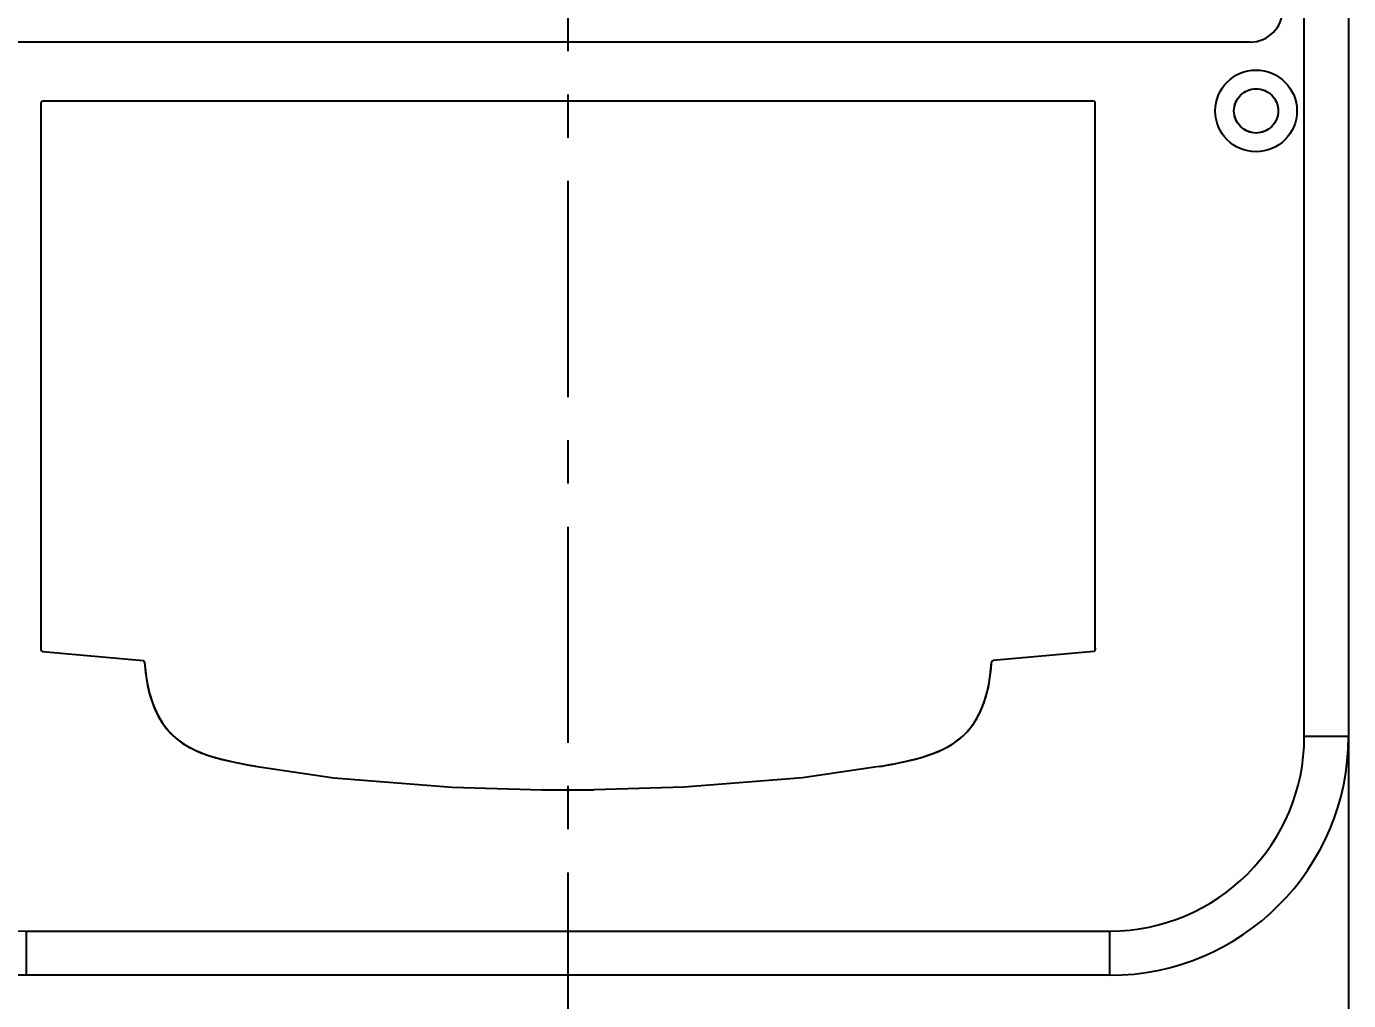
# Model space of a CAD drawing. Header units: millimetres. Extents: x 392 to 586, y 927 to 1144.
# Drawn here: x 466.4 to 544.2, y 984.4 to 1041.7 of the extents above; entities that cross this region are included whole.
import ezdxf

# ---------------------------------------------------------------- set-up
doc = ezdxf.new("R2010")
doc.units = ezdxf.units.MM
doc.header["$PDSIZE"] = -1
doc.linetypes.add('CENTERX2', pattern=[20.32, 12.7, -2.54, 2.54, -2.54])
doc.dimstyles.new('ISO-25', dxfattribs={"dimtxt": 2.5, "dimasz": 2.5, "dimexe": 1.25, "dimexo": 0.625, "dimtad": 1, "dimtxsty": 'Standard', "dimcen": 2.5, "dimadec": 0, "dimazin": 0, "dimtfac": 1, "dimtmove": 0, "dimatfit": 3, "dimfxl": 1, "dimarcsym": 0})

# ---------------------------------------------------------------- blocks, each defined once
blk = doc.blocks.new('*D1')
at = {"color": 0, "lineweight": -2}
for p, q in [((452.377, 1011.801), (452.377, 927.182)), ((544.15, 1011.801), (544.15, 927.182)), ((456.457, 929.182), (540.07, 929.182))]:
    blk.add_line(p, q, dxfattribs=at)
at = {"color": 0}
for points in [[(456.457, 929.862), (456.457, 928.502), (452.377, 929.182)], [(540.07, 928.502), (540.07, 929.862), (544.15, 929.182)]]:
    blk.add_solid(points, dxfattribs=at)
at = {"layer": 'Defpoints', "color": 0}
for p in [(452.377, 1011.801), (544.15, 1011.801), (544.15, 929.182)]:
    blk.add_point(p, dxfattribs=at)
at = {"color": 0, "insert": (498.264, 932.748), "char_height": 3.5, "attachment_point": 5}
blk.add_mtext('91,77', dxfattribs=at)
blk = doc.blocks.new('*D2')
at = {"color": 0, "lineweight": -2}
for p, q in [((468.907, 1129.394), (396.89, 1129.394)), ((398.89, 1125.314), (398.89, 1061.222)), ((398.89, 989.999), (398.89, 1054.091)), ((468.907, 985.919), (396.89, 985.919))]:
    blk.add_line(p, q, dxfattribs=at)
at = {"color": 0}
for points in [[(399.57, 1125.314), (398.21, 1125.314), (398.89, 1129.394)], [(398.21, 989.999), (399.57, 989.999), (398.89, 985.919)]]:
    blk.add_solid(points, dxfattribs=at)
at = {"layer": 'Defpoints', "color": 0}
for p in [(468.907, 1129.394), (398.89, 985.919), (468.907, 985.919)]:
    blk.add_point(p, dxfattribs=at)
at = {"color": 0, "insert": (398.89, 1057.657), "char_height": 3.5, "attachment_point": 5}
blk.add_mtext('143,47', dxfattribs=at)

msp = doc.modelspace()

# ---------------------------------------------------------------- linework, layer by layer
at = {"color": 7, "linetype": 'CENTERX2'}
msp.add_line((498.266, 938.627), (498.266, 1143.177), dxfattribs=at)
at = {"color": 7, "linetype": 'Continuous', "lineweight": 25}
for p, q in [((541.55, 999.957), (541.55, 1123.856)), ((544.15, 1123.855), (544.15, 999.957)), ((538.371, 1040.773), (458.161, 1040.771)), ((467.267, 1037.197), (467.267, 1005.147)), ((529.16, 1037.297), (467.367, 1037.297)), ((529.26, 1005.147), (529.26, 1037.197)), ((467.267, 1005.147), (467.268, 1005.051)), ((467.359, 1004.952), (473.273, 1004.417)), ((529.169, 1004.952), (523.255, 1004.417)), ((529.26, 1005.051), (529.26, 1005.147)), ((544.15, 999.957), (541.55, 999.957)), ((479.983, 998.187), (484.483, 997.526)), ((516.544, 998.187), (512.045, 997.526)), ((484.489, 997.526), (491.446, 996.978)), ((512.038, 997.526), (505.081, 996.978)), ((491.45, 996.978), (496.746, 996.812)), ((496.749, 996.812), (499.778, 996.812)), ((505.077, 996.978), (499.781, 996.812)), ((466.413, 988.519), (530.113, 988.519)), ((466.413, 985.919), (466.413, 988.519)), ((530.113, 985.919), (530.113, 988.519)), ((530.113, 985.919), (466.413, 985.919))]:
    msp.add_line(p, q, dxfattribs=at)
at = {"color": 7, "linetype": 'Continuous'}
for p, q in [((538.371, 1040.773), (458.161, 1040.771)), ((467.267, 1037.197), (467.267, 1005.147)), ((529.16, 1037.297), (467.367, 1037.297)), ((529.26, 1005.147), (529.26, 1037.197)), ((467.267, 1005.147), (467.268, 1005.051)), ((467.359, 1004.952), (473.273, 1004.417)), ((529.169, 1004.952), (523.255, 1004.417)), ((529.26, 1005.147), (529.26, 1005.051)), ((479.983, 998.187), (479.98, 998.188)), ((479.983, 998.187), (484.483, 997.526)), ((516.544, 998.187), (512.045, 997.526)), ((516.544, 998.187), (516.547, 998.188)), ((484.489, 997.526), (484.483, 997.526)), ((484.489, 997.526), (491.446, 996.978)), ((512.038, 997.526), (505.081, 996.978)), ((512.038, 997.526), (512.045, 997.526)), ((491.45, 996.978), (491.446, 996.978)), ((491.45, 996.978), (496.746, 996.812)), ((496.749, 996.812), (496.746, 996.812)), ((496.749, 996.812), (499.778, 996.812)), ((499.778, 996.812), (499.781, 996.812)), ((505.077, 996.978), (499.781, 996.812)), ((505.077, 996.978), (505.081, 996.978))]:
    msp.add_line(p, q, dxfattribs=at)
at = {"color": 7, "linetype": 'Continuous', "flags": 128}
for points in [[(473.363, 1004.326), (473.42, 1003.716), (473.507, 1003.103), (473.644, 1002.483), (473.839, 1001.87), (474.095, 1001.282), (474.409, 1000.744), (474.784, 1000.262), (475.216, 999.843), (475.698, 999.491), (476.326, 999.15), (477.004, 998.878), (477.721, 998.659), (478.464, 998.479), (479.222, 998.326), (479.98, 998.188)], [(516.547, 998.188), (517.358, 998.336), (518.167, 998.502), (518.958, 998.701), (519.715, 998.947), (520.277, 999.186), (520.803, 999.474), (521.287, 999.823), (521.722, 1000.238), (522.108, 1000.728), (522.429, 1001.275), (522.687, 1001.865), (522.882, 1002.479), (523.02, 1003.1), (523.107, 1003.714), (523.164, 1004.326)]]:
    msp.add_lwpolyline(points, dxfattribs=at)
at = {"color": 7, "linetype": 'Continuous', "lineweight": 25}
for radius in [2.4, 1.3]:
    msp.add_circle((538.712, 1036.725), radius, dxfattribs=at)
at = {"color": 7, "linetype": 'CENTERX2'}
msp.add_circle((538.712, 1036.725), 1.3, dxfattribs=at)
at = {"color": 7, "linetype": 'Continuous'}
for centre, radius, start, end in [((538.371, 1042.673), 1.9, 270.002, 0.002), ((467.367, 1037.197), 0.1, 90, 180), ((529.16, 1037.197), 0.1, 0, 90), ((467.368, 1005.051), 0.1, 180.14802, 264.83826), ((473.264, 1004.318), 0.1, 4.61378, 84.83826), ((523.264, 1004.318), 0.1, 95.16174, 175.38622), ((529.16, 1005.051), 0.1, 275.16174, 359.85198)]:
    msp.add_arc(centre, radius, start, end, dxfattribs=at)
at = {"color": 7, "linetype": 'Continuous', "lineweight": 25}
for centre, radius, start, end in [((538.371, 1042.673), 1.9, 270.002, 0.002), ((467.367, 1037.197), 0.1, 90, 180), ((529.16, 1037.197), 0.1, 360, 90), ((467.368, 1005.051), 0.1, 180.14802, 264.83826), ((473.264, 1004.318), 0.1, 4.61378, 84.83826), ((523.264, 1004.318), 0.1, 95.16174, 175.38622), ((529.16, 1005.051), 0.1, 275.16174, 359.85198), ((466.416, 999.959), 11.439, 180.00938, 269.98159), ((530.113, 999.957), 11.437, 270.0001, 0.00001), ((530.113, 999.957), 14.037, 270.0001, 0), ((479.998, 998.286), 0.1, 259.84221, 261.64264), ((516.529, 998.286), 0.1, 278.35736, 280.15779), ((484.497, 997.625), 0.1, 261.64264, 265.49674), ((512.03, 997.625), 0.1, 274.50326, 278.35736), ((491.454, 997.078), 0.1, 265.49674, 268.20448), ((496.749, 996.912), 0.1, 268.20448, 270), ((499.778, 996.912), 0.1, 270, 271.79552), ((505.074, 997.078), 0.1, 271.79552, 274.50326)]:
    msp.add_arc(centre, radius, start, end, dxfattribs=at)
for points, knots in [([(473.363, 1004.326), (473.405, 1003.868), (473.491, 1002.935), (473.895, 1001.578), (474.605, 1000.351), (475.685, 999.415), (477.015, 998.831), (478.47, 998.459), (479.474, 998.279), (479.98, 998.188)], [0, 0, 0, 0, 0.136744, 0.278501, 0.418267, 0.553184, 0.696464, 0.846709, 1, 1, 1, 1]), ([(516.547, 998.188), (517.03, 998.275), (517.99, 998.447), (519.384, 998.795), (520.685, 999.329), (521.709, 1000.134), (522.395, 1001.123), (522.82, 1002.158), (523.07, 1003.239), (523.133, 1003.967), (523.164, 1004.326)], [0, 0, 0, 0, 0.146282, 0.290055, 0.427479, 0.562045, 0.670903, 0.782519, 0.893021, 1, 1, 1, 1])]:
    msp.add_open_spline(points, degree=3, knots=knots, dxfattribs=at)

# ---------------------------------------------------------------- dimensions: what is measured, and where the dimension line sits
dim = msp.add_linear_dim(base=(398.8904, 985.9193), p1=(468.9065, 1129.3939), p2=(468.9065, 985.9193), angle=90, dimstyle='ISO-25', override={"dimtxt": 3.5, "dimasz": 4.08, "dimexe": 2, "dimexo": 0, "dimgap": 1.524, "dimtih": 1, "dimtoh": 1, "dimzin": 0, "dimadec": 2, "dimtzin": 0})
dim.commit()
dim.dimension.update_dxf_attribs({"geometry": '*D2', "text_midpoint": (398.8904, 1057.6566)})
dim = msp.add_linear_dim(base=(544.15, 929.182), p1=(452.377, 1011.801), p2=(544.15, 1011.801), dimstyle='ISO-25', override={"dimtxt": 3.5, "dimasz": 4.08, "dimexe": 2, "dimexo": 0, "dimgap": 1.524, "dimtih": 1, "dimtoh": 1, "dimzin": 0, "dimadec": 2, "dimtzin": 0})
dim.commit()
dim.dimension.update_dxf_attribs({"geometry": '*D1', "text_midpoint": (498.264, 932.748)})

doc.saveas('drawing.dxf')
